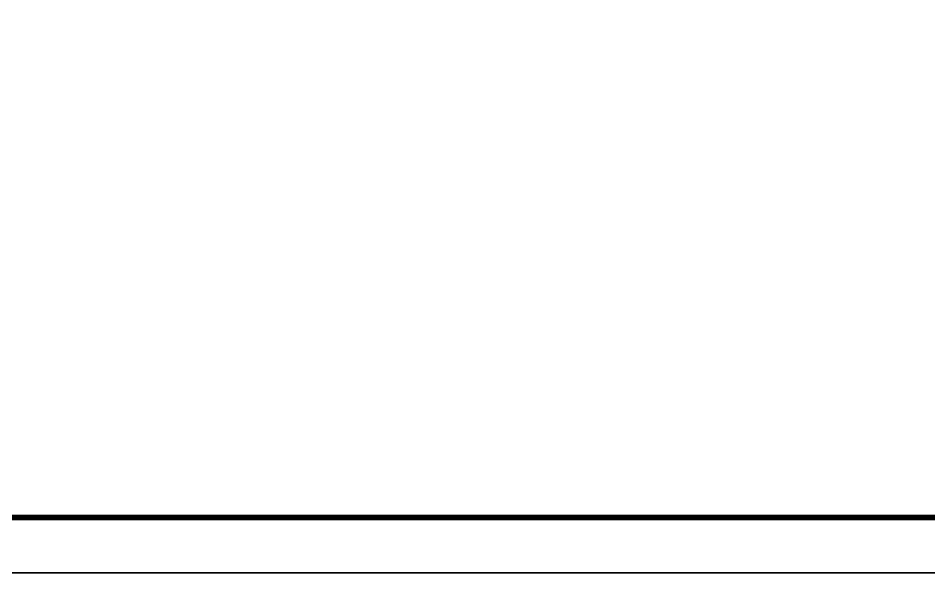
# Model space of a CAD drawing. Extents: x 27938 to 1507990, y 110129 to 923079.
# Drawn here: x 1205624 to 1213864, y 572095 to 577114 of the extents above; entities that cross this region are included whole.
import ezdxf

# ---------------------------------------------------------------- set-up
doc = ezdxf.new("R2010")
doc.units = 0
doc.header["$LTSCALE"] = 1000
doc.header["$MEASUREMENT"] = 0
doc.layers.add('TWT_TITLE', color=7, linetype='Continuous')
doc.layers.add('图框', color=140, linetype='Continuous')

msp = doc.modelspace()

# ---------------------------------------------------------------- linework, layer by layer
at = {"layer": 'TWT_TITLE'}
msp.add_lwpolyline([(1189461.1, 572095.4), (1263011.1, 572095.4), (1263011.1, 601795.4), (1189461.1, 601795.4)], close=True, dxfattribs=at)
at = {"layer": 'TWT_TITLE', "const_width": 50}
msp.add_lwpolyline([(1190711.1, 572595.4), (1262511.1, 572595.4), (1262511.1, 601295.4), (1190711.1, 601295.4)], close=True, dxfattribs=at)
at = {"layer": '图框'}
msp.add_lwpolyline([(1189461.1, 601795.4), (1263011.1, 601795.4), (1263011.1, 572095.4), (1189461.1, 572095.4)], close=True, dxfattribs=at)
msp.add_lwpolyline([(1189461.1, 601795.4), (1263011.1, 601795.4), (1263011.1, 572095.4), (1189461.1, 572095.4)], close=True, dxfattribs=at)
at = {"layer": '图框', "const_width": 50}
msp.add_lwpolyline([(1262511.1, 572595.4), (1262511.1, 601295.4), (1190711.1, 601295.4), (1190711.1, 572595.4)], close=True, dxfattribs=at)

doc.saveas('drawing.dxf')
